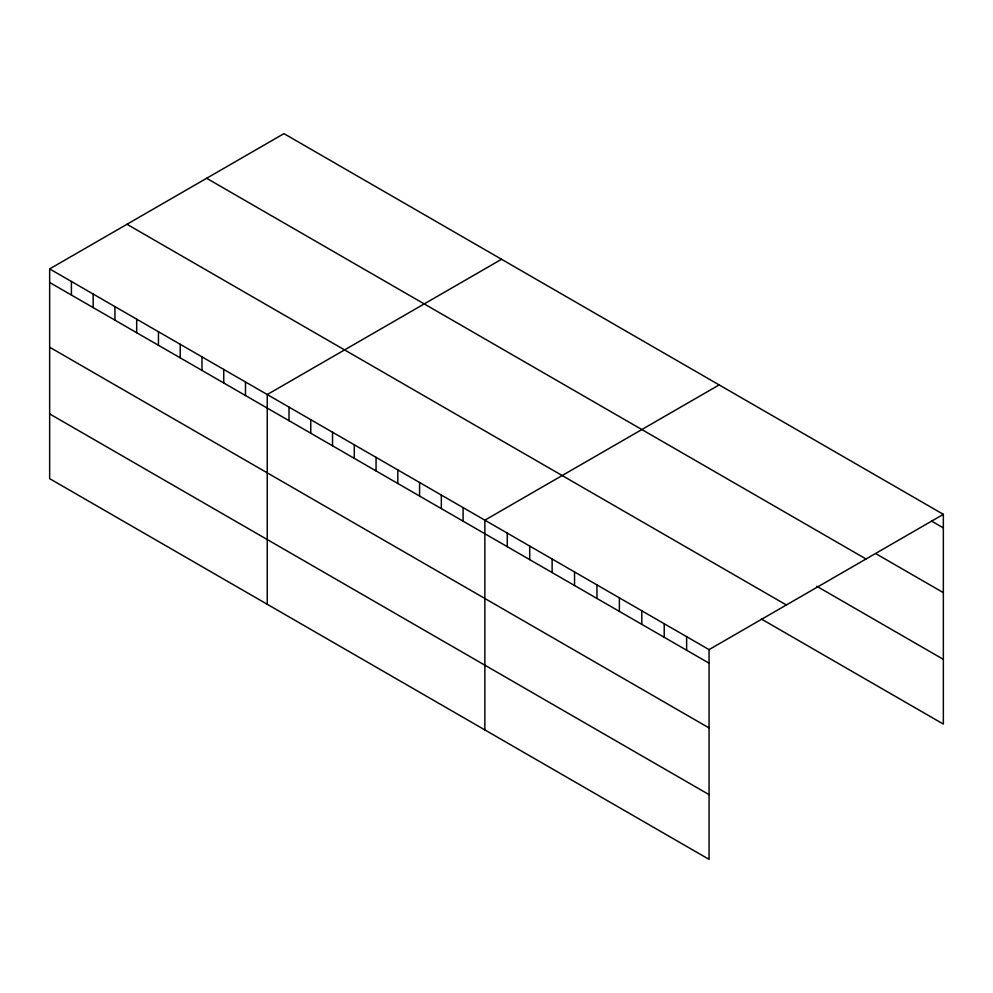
<?xml version="1.0" encoding="UTF-8"?>
<svg xmlns="http://www.w3.org/2000/svg" width="993" height="993" viewBox="0 0 993 993"><rect width="100%" height="100%" fill="white"/><g stroke="black" fill="none" stroke-linecap="round" stroke-linejoin="round"><path stroke-width="1.49" d="M49.65 268.917L709.052 649.621L709.052 859.355L49.65 478.651L49.65 268.917L283.948 133.645L943.35 514.349L943.35 724.083L761.358 619.011M501.552 259.272L267.254 394.544L267.254 604.278M719.155 384.912L484.857 520.183L484.857 729.917M709.052 649.621L943.35 514.349M931.484 521.052L943.35 527.916M876.087 553.821L943.35 592.647M206.631 178.281L866.033 558.985M816.742 586.255L943.35 659.352M126.967 224.269L786.369 604.973M49.65 282.471L709.052 663.175M49.65 347.215L709.052 727.919M49.65 413.907L709.052 794.623M686.635 636.674L686.635 650.229M664.218 623.728L664.218 637.295M641.801 610.782L641.801 624.349M619.371 597.836L619.371 611.403M596.954 584.902L596.954 598.456M574.537 571.956L574.537 585.51M552.12 559.009L552.12 572.576M529.703 546.063L529.703 559.63M507.274 533.117L507.274 546.684M463.098 507.609L463.098 521.176M441.339 495.048L441.339 508.615M419.58 482.486L419.58 496.053M397.821 469.925L397.821 483.492M376.062 457.363L376.062 470.918M354.29 444.802L354.29 458.356M332.531 432.24L332.531 445.795M310.772 419.667L310.772 433.233M289.013 407.105L289.013 420.672M245.494 381.982L245.494 395.549M223.735 369.421L223.735 382.975M201.976 356.859L201.976 370.414M180.217 344.298L180.217 357.852M158.458 331.724L158.458 345.291M136.686 319.163L136.686 332.729M114.927 306.601L114.927 320.168M93.168 294.04L93.168 307.594M71.409 281.478L71.409 295.033"/></g></svg>
